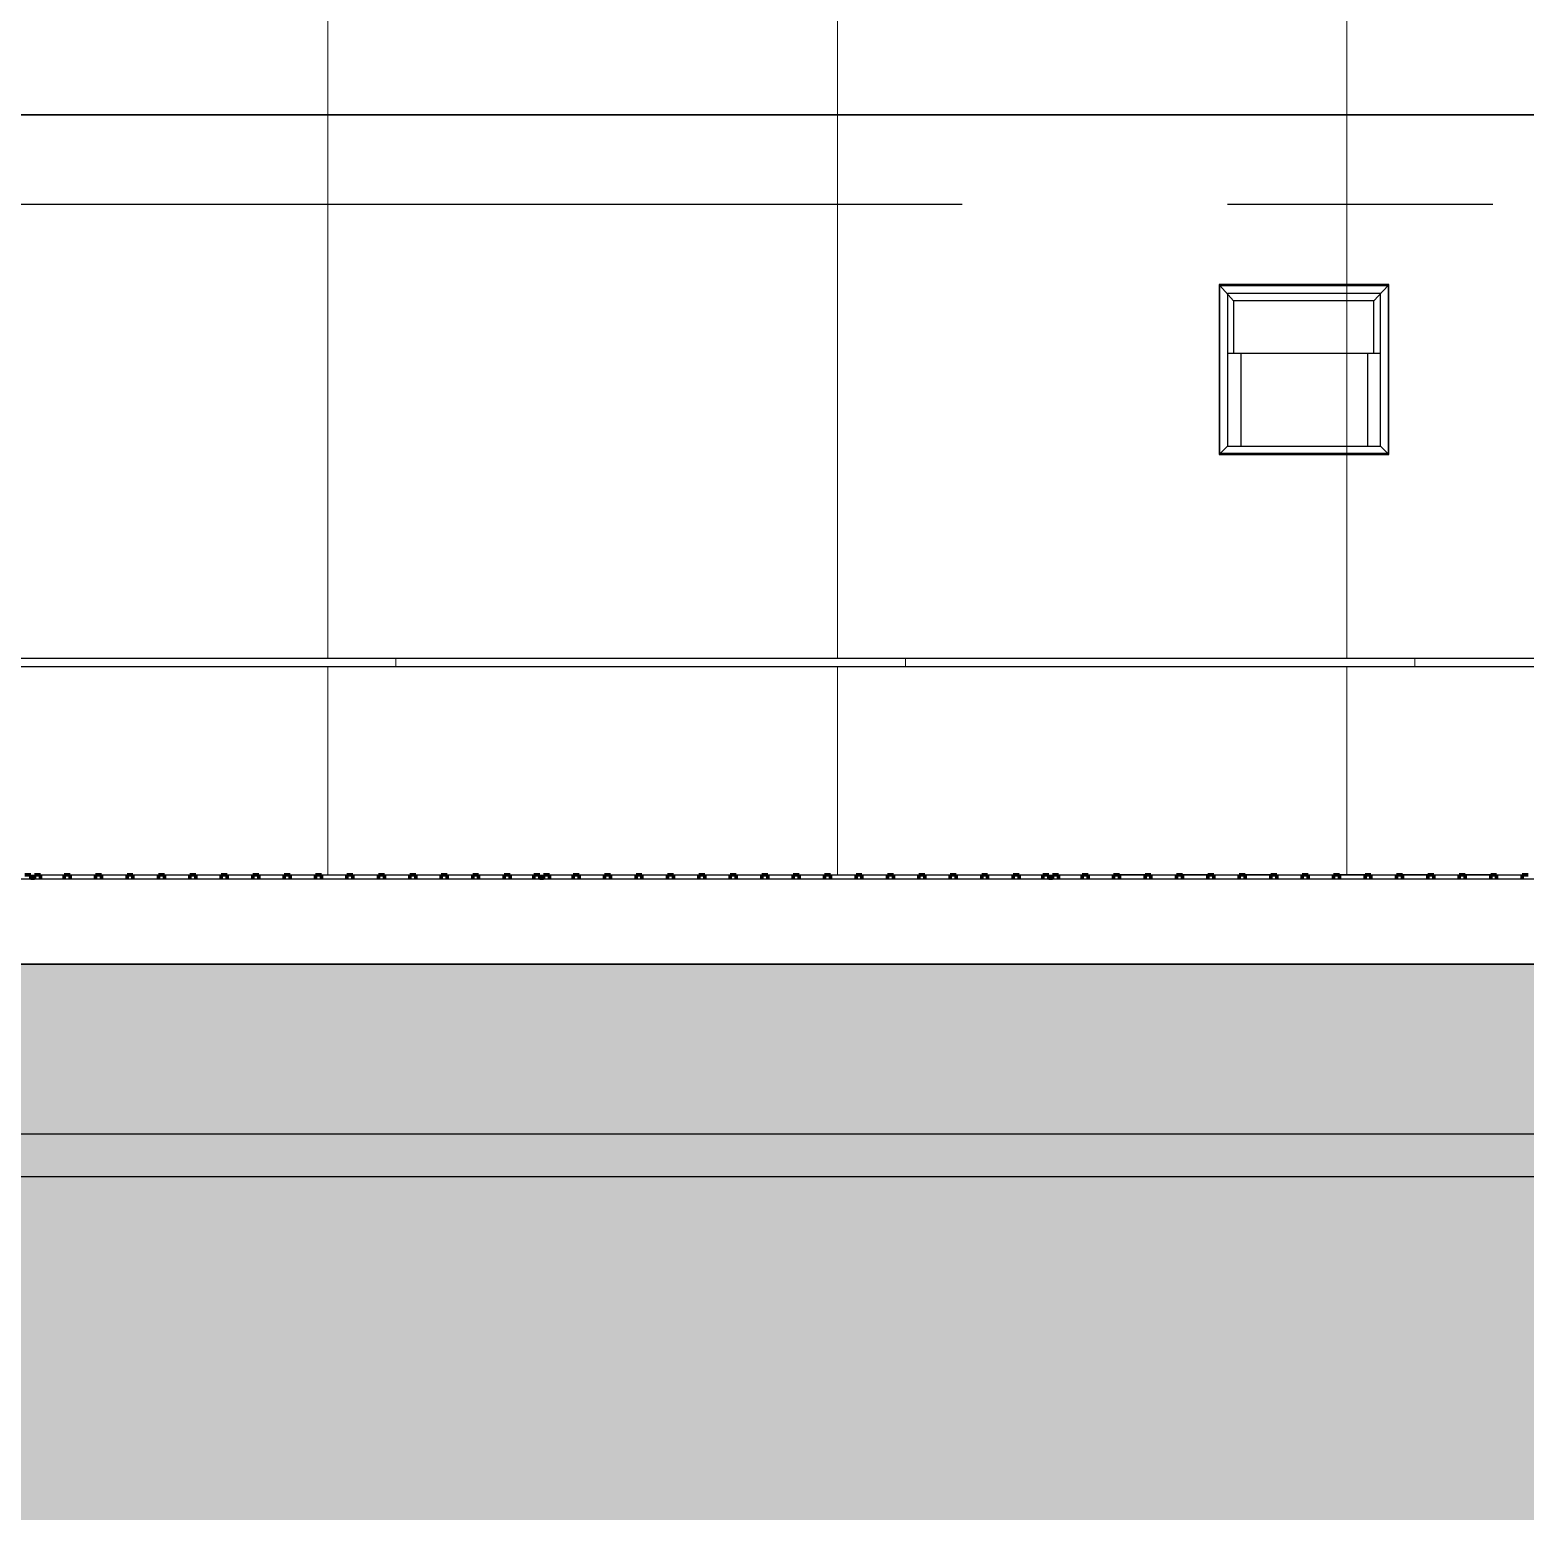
# Model space of a CAD drawing. Header units: millimetres. Extents: x -4391136 to -1798569, y -886572 to -291056.
# Drawn here: x -2249560 to -2247800, y -395495 to -393740 of the extents above; entities that cross this region are included whole.
import ezdxf

# ---------------------------------------------------------------- set-up
doc = ezdxf.new("R2010")
doc.units = ezdxf.units.MM
doc.set_wipeout_variables(frame=1)
doc.linetypes.add('TA_GL_005.00000', pattern=[13.75, 5, -1.25, 1.25, -1.25, 5])
for name, color, linetype in [('000 - 0_SYM_DWG_GRIDLINE_MAIN_COLOR_251', 7, 'Continuous'), ('000 - CONCRETE_COL_CUT_COLOR_1', 7, 'Continuous'), ('000 - CONCRETE_COL_CUT_COLOR_5', 7, 'Continuous'), ('000 - CONCRETE_COL_HATCH_', 7, 'Continuous'), ('000 - CONCRETE_COL_WIPEOUT_', 7, 'Continuous'), ('000 - CONCRETE_WALL_MAIN_COLOR_1', 7, 'Continuous'), ('_PP-Dim', 7, 'Continuous')]:
    doc.layers.add(name, color=color, linetype=linetype)
doc.styles.add('TA', font='', dxfattribs={"height": 4.5})
doc.styles.get('TA').set_extended_font_data('Cordia New')

# ---------------------------------------------------------------- blocks, each defined once
blk = doc.blocks.new('W-1-PP17-ENT2_REV00_20260527-020919_ELEVATION_2_ST')
at = {"color": 7}
blk.add_line((-23621.7, 100790), (2176.5, 100790), dxfattribs=at)
blk = doc.blocks.new('*U1514')
at = {"layer": '000 - 0_SYM_DWG_GRIDLINE_MAIN_COLOR_251', "color": 7, "linetype": 'ByBlock', "ltscale": 5}
blk.add_line((20, 0), (-622.815, 0), dxfattribs=at)
at = {"color": 7, "style": 'TA', "flags": 1}
blk.add_attdef('LOCATION', (6, -6), '', height=4.5, rotation=270, dxfattribs=at)
blk = doc.blocks.new('DPA_Drainage Gutter_Landscape PP17_REV B - DPA_Drainage Gutter_Landscape PP17_REV B-36085857-ENTRANCE 2 - ENLARGE ELEVATION 2')
at = {"layer": '000 - CONCRETE_WALL_MAIN_COLOR_1', "color": 7, "lineweight": 70}
for p, q in [((-513082.9, 101095), (-513089.9, 101095)), ((-513082.9, 101090), (-513082.9, 101095)), ((-513071.6, 101095), (-513078.6, 101095)), ((-513078.6, 101095), (-513078.6, 101090)), ((-513071.6, 101090), (-513071.6, 101095)), ((-513036.6, 101095), (-513043.6, 101095)), ((-513043.6, 101095), (-513043.6, 101090)), ((-513036.6, 101090), (-513036.6, 101095)), ((-512999.6, 101095), (-513006.6, 101095)), ((-513006.6, 101095), (-513006.6, 101090)), ((-512999.6, 101090), (-512999.6, 101095)), ((-512962.6, 101095), (-512969.6, 101095)), ((-512969.6, 101095), (-512969.6, 101090)), ((-512962.6, 101090), (-512962.6, 101095)), ((-512925.6, 101095), (-512932.6, 101095)), ((-512932.6, 101095), (-512932.6, 101090)), ((-512925.6, 101090), (-512925.6, 101095)), ((-512888.6, 101095), (-512895.6, 101095)), ((-512895.6, 101095), (-512895.6, 101090)), ((-512888.6, 101090), (-512888.6, 101095)), ((-512851.6, 101095), (-512858.6, 101095)), ((-512858.6, 101095), (-512858.6, 101090)), ((-512851.6, 101090), (-512851.6, 101095)), ((-512814.6, 101095), (-512821.6, 101095)), ((-512821.6, 101095), (-512821.6, 101090)), ((-512814.6, 101090), (-512814.6, 101095)), ((-512777.6, 101095), (-512784.6, 101095)), ((-512784.6, 101095), (-512784.6, 101090)), ((-512777.6, 101090), (-512777.6, 101095)), ((-512740.6, 101095), (-512747.6, 101095)), ((-512747.6, 101095), (-512747.6, 101090)), ((-512740.6, 101090), (-512740.6, 101095)), ((-512703.6, 101095), (-512710.6, 101095)), ((-512710.6, 101095), (-512710.6, 101090)), ((-512703.6, 101090), (-512703.6, 101095)), ((-512666.6, 101095), (-512673.6, 101095)), ((-512673.6, 101095), (-512673.6, 101090)), ((-512666.6, 101090), (-512666.6, 101095)), ((-512629.6, 101095), (-512636.6, 101095)), ((-512636.6, 101095), (-512636.6, 101090)), ((-512629.6, 101090), (-512629.6, 101095)), ((-512592.6, 101095), (-512599.6, 101095)), ((-512599.6, 101095), (-512599.6, 101090)), ((-512592.6, 101090), (-512592.6, 101095)), ((-512555.6, 101095), (-512562.6, 101095)), ((-512562.6, 101095), (-512562.6, 101090)), ((-512555.6, 101090), (-512555.6, 101095)), ((-512518.6, 101095), (-512525.6, 101095)), ((-512525.6, 101095), (-512525.6, 101090)), ((-512518.6, 101090), (-512518.6, 101095)), ((-512483.6, 101095), (-512490.6, 101095)), ((-512490.6, 101095), (-512490.6, 101090)), ((-512483.6, 101090), (-512483.6, 101095)), ((-512472.3, 101095), (-512479.3, 101095)), ((-512479.3, 101095), (-512479.3, 101090)), ((-512472.3, 101090), (-512472.3, 101095)), ((-512437.3, 101095), (-512444.3, 101095)), ((-512444.3, 101095), (-512444.3, 101090)), ((-512437.3, 101090), (-512437.3, 101095)), ((-512400.3, 101095), (-512407.3, 101095)), ((-512407.3, 101095), (-512407.3, 101090)), ((-512400.3, 101090), (-512400.3, 101095)), ((-512363.3, 101095), (-512370.3, 101095)), ((-512370.3, 101095), (-512370.3, 101090)), ((-512363.3, 101090), (-512363.3, 101095)), ((-512326.3, 101095), (-512333.3, 101095)), ((-512333.3, 101095), (-512333.3, 101090)), ((-512326.3, 101090), (-512326.3, 101095)), ((-512289.3, 101095), (-512296.3, 101095)), ((-512296.3, 101095), (-512296.3, 101090)), ((-512289.3, 101090), (-512289.3, 101095)), ((-512252.3, 101095), (-512259.3, 101095)), ((-512259.3, 101095), (-512259.3, 101090)), ((-512252.3, 101090), (-512252.3, 101095)), ((-512215.3, 101095), (-512222.3, 101095)), ((-512222.3, 101095), (-512222.3, 101090)), ((-512215.3, 101090), (-512215.3, 101095)), ((-512178.3, 101095), (-512185.3, 101095)), ((-512185.3, 101095), (-512185.3, 101090)), ((-512178.3, 101090), (-512178.3, 101095)), ((-512141.3, 101095), (-512148.3, 101095)), ((-512148.3, 101095), (-512148.3, 101090)), ((-512141.3, 101090), (-512141.3, 101095)), ((-512104.3, 101095), (-512111.3, 101095)), ((-512111.3, 101095), (-512111.3, 101090)), ((-512104.3, 101090), (-512104.3, 101095)), ((-512067.3, 101095), (-512074.3, 101095)), ((-512074.3, 101095), (-512074.3, 101090)), ((-512067.3, 101090), (-512067.3, 101095)), ((-512030.3, 101095), (-512037.3, 101095)), ((-512037.3, 101095), (-512037.3, 101090)), ((-512030.3, 101090), (-512030.3, 101095)), ((-511993.3, 101095), (-512000.3, 101095)), ((-512000.3, 101095), (-512000.3, 101090)), ((-511993.3, 101090), (-511993.3, 101095)), ((-511956.3, 101095), (-511963.3, 101095)), ((-511963.3, 101095), (-511963.3, 101090)), ((-511956.3, 101090), (-511956.3, 101095)), ((-511919.3, 101095), (-511926.3, 101095)), ((-511926.3, 101095), (-511926.3, 101090)), ((-511919.3, 101090), (-511919.3, 101095)), ((-511884.3, 101095), (-511891.3, 101095)), ((-511891.3, 101095), (-511891.3, 101090)), ((-511884.3, 101090), (-511884.3, 101095)), ((-511873, 101095), (-511880, 101095)), ((-511880, 101095), (-511880, 101090)), ((-511873, 101090), (-511873, 101095)), ((-511838, 101095), (-511845, 101095)), ((-511845, 101095), (-511845, 101090)), ((-511838, 101090), (-511838, 101095)), ((-511801, 101095), (-511808, 101095)), ((-511808, 101095), (-511808, 101090)), ((-511801, 101090), (-511801, 101095)), ((-511764, 101095), (-511771, 101095)), ((-511771, 101095), (-511771, 101090)), ((-511764, 101090), (-511764, 101095)), ((-511727, 101095), (-511734, 101095)), ((-511734, 101095), (-511734, 101090)), ((-511727, 101090), (-511727, 101095)), ((-511690, 101095), (-511697, 101095)), ((-511697, 101095), (-511697, 101090)), ((-511690, 101090), (-511690, 101095)), ((-511653, 101095), (-511660, 101095)), ((-511660, 101095), (-511660, 101090)), ((-511653, 101090), (-511653, 101095)), ((-511616, 101095), (-511623, 101095)), ((-511623, 101095), (-511623, 101090)), ((-511616, 101090), (-511616, 101095)), ((-511579, 101095), (-511586, 101095)), ((-511586, 101095), (-511586, 101090)), ((-511579, 101090), (-511579, 101095)), ((-511542, 101095), (-511549, 101095)), ((-511549, 101095), (-511549, 101090)), ((-511542, 101090), (-511542, 101095)), ((-511505, 101095), (-511512, 101095)), ((-511512, 101095), (-511512, 101090)), ((-511505, 101090), (-511505, 101095)), ((-511468, 101095), (-511475, 101095)), ((-511475, 101095), (-511475, 101090)), ((-511468, 101090), (-511468, 101095)), ((-511431, 101095), (-511438, 101095)), ((-511438, 101095), (-511438, 101090)), ((-511431, 101090), (-511431, 101095)), ((-511394, 101095), (-511401, 101095)), ((-511401, 101095), (-511401, 101090)), ((-511394, 101090), (-511394, 101095)), ((-511357, 101095), (-511364, 101095)), ((-511364, 101095), (-511364, 101090)), ((-511357, 101090), (-511357, 101095)), ((-511320, 101095), (-511327, 101095)), ((-511327, 101095), (-511327, 101090))]:
    blk.add_line(p, q, dxfattribs=at)
at = {"layer": '000 - CONCRETE_WALL_MAIN_COLOR_1', "color": 7}
for p, q in [((-513071.6, 101090), (-513071.6, 101095)), ((-513071.6, 101090), (-513071.6, 101095)), ((-513071.6, 101095), (-513043.6, 101095)), ((-513071.6, 101095), (-513043.6, 101095)), ((-513043.6, 101090), (-513071.6, 101090)), ((-513043.6, 101095), (-513043.6, 101090)), ((-513043.6, 101095), (-513043.6, 101090)), ((-513036.6, 101095), (-513036.6, 101090)), ((-513036.6, 101090), (-513036.6, 101095)), ((-513036.6, 101095), (-513006.6, 101095)), ((-513036.6, 101095), (-513006.6, 101095)), ((-513006.6, 101090), (-513036.6, 101090)), ((-513006.6, 101095), (-513006.6, 101090)), ((-513006.6, 101095), (-513006.6, 101090)), ((-512999.6, 101090), (-512999.6, 101095)), ((-512999.6, 101095), (-512999.6, 101090)), ((-512999.6, 101095), (-512969.6, 101095)), ((-512999.6, 101095), (-512969.6, 101095)), ((-512969.6, 101090), (-512999.6, 101090)), ((-512969.6, 101095), (-512969.6, 101090)), ((-512969.6, 101095), (-512969.6, 101090)), ((-512962.6, 101095), (-512962.6, 101090)), ((-512962.6, 101090), (-512962.6, 101095)), ((-512962.6, 101095), (-512932.6, 101095)), ((-512962.6, 101095), (-512932.6, 101095)), ((-512932.6, 101090), (-512962.6, 101090)), ((-512932.6, 101095), (-512932.6, 101090)), ((-512932.6, 101095), (-512932.6, 101090)), ((-512925.6, 101090), (-512925.6, 101095)), ((-512925.6, 101095), (-512925.6, 101090)), ((-512925.6, 101095), (-512895.6, 101095)), ((-512925.6, 101095), (-512895.6, 101095)), ((-512895.6, 101090), (-512925.6, 101090)), ((-512895.6, 101095), (-512895.6, 101090)), ((-512895.6, 101095), (-512895.6, 101090)), ((-512888.6, 101095), (-512888.6, 101090)), ((-512888.6, 101090), (-512888.6, 101095)), ((-512888.6, 101095), (-512858.6, 101095)), ((-512888.6, 101095), (-512858.6, 101095)), ((-512858.6, 101090), (-512888.6, 101090)), ((-512858.6, 101095), (-512858.6, 101090)), ((-512858.6, 101095), (-512858.6, 101090)), ((-512851.6, 101090), (-512851.6, 101095)), ((-512851.6, 101095), (-512851.6, 101090)), ((-512851.6, 101095), (-512821.6, 101095)), ((-512851.6, 101095), (-512821.6, 101095)), ((-512821.6, 101090), (-512851.6, 101090)), ((-512821.6, 101095), (-512821.6, 101090)), ((-512821.6, 101095), (-512821.6, 101090)), ((-512814.6, 101095), (-512814.6, 101090)), ((-512814.6, 101090), (-512814.6, 101095)), ((-512814.6, 101095), (-512784.6, 101095)), ((-512814.6, 101095), (-512784.6, 101095)), ((-512784.6, 101090), (-512814.6, 101090)), ((-512784.6, 101095), (-512784.6, 101090)), ((-512784.6, 101095), (-512784.6, 101090)), ((-512777.6, 101095), (-512777.6, 101090)), ((-512777.6, 101095), (-512777.6, 101090)), ((-512777.6, 101095), (-512747.6, 101095)), ((-512777.6, 101095), (-512747.6, 101095)), ((-512747.6, 101090), (-512777.6, 101090)), ((-512747.6, 101095), (-512747.6, 101090)), ((-512747.6, 101090), (-512747.6, 101095)), ((-512740.6, 101095), (-512740.6, 101090)), ((-512740.6, 101095), (-512740.6, 101090)), ((-512740.6, 101095), (-512710.6, 101095)), ((-512740.6, 101095), (-512710.6, 101095)), ((-512710.6, 101090), (-512740.6, 101090)), ((-512710.6, 101090), (-512710.6, 101095)), ((-512710.6, 101095), (-512710.6, 101090)), ((-512703.6, 101095), (-512703.6, 101090)), ((-512703.6, 101095), (-512703.6, 101090)), ((-512703.6, 101095), (-512673.6, 101095)), ((-512703.6, 101095), (-512673.6, 101095)), ((-512673.6, 101090), (-512703.6, 101090)), ((-512673.6, 101095), (-512673.6, 101090)), ((-512673.6, 101090), (-512673.6, 101095)), ((-512666.6, 101095), (-512666.6, 101090)), ((-512666.6, 101095), (-512666.6, 101090)), ((-512666.6, 101095), (-512636.6, 101095)), ((-512666.6, 101095), (-512636.6, 101095)), ((-512636.6, 101090), (-512666.6, 101090)), ((-512636.6, 101090), (-512636.6, 101095)), ((-512636.6, 101095), (-512636.6, 101090)), ((-512629.6, 101095), (-512629.6, 101090)), ((-512629.6, 101095), (-512629.6, 101090)), ((-512629.6, 101095), (-512599.6, 101095)), ((-512629.6, 101095), (-512599.6, 101095)), ((-512599.6, 101090), (-512629.6, 101090)), ((-512599.6, 101095), (-512599.6, 101090)), ((-512599.6, 101090), (-512599.6, 101095)), ((-512592.6, 101095), (-512592.6, 101090)), ((-512592.6, 101095), (-512592.6, 101090)), ((-512592.6, 101095), (-512562.6, 101095)), ((-512592.6, 101095), (-512562.6, 101095)), ((-512562.6, 101090), (-512592.6, 101090)), ((-512562.6, 101090), (-512562.6, 101095)), ((-512562.6, 101095), (-512562.6, 101090)), ((-512555.6, 101095), (-512555.6, 101090)), ((-512555.6, 101095), (-512555.6, 101090)), ((-512555.6, 101095), (-512525.6, 101095)), ((-512555.6, 101095), (-512525.6, 101095)), ((-512525.6, 101090), (-512555.6, 101090)), ((-512525.6, 101095), (-512525.6, 101090)), ((-512525.6, 101090), (-512525.6, 101095)), ((-512518.6, 101095), (-512518.6, 101090)), ((-512518.6, 101095), (-512518.6, 101090)), ((-512518.6, 101095), (-512490.6, 101095)), ((-512518.6, 101095), (-512490.6, 101095)), ((-512490.6, 101090), (-512518.6, 101090)), ((-512490.6, 101095), (-512490.6, 101090)), ((-512490.6, 101090), (-512490.6, 101095)), ((-512472.3, 101090), (-512472.3, 101095)), ((-512472.3, 101090), (-512472.3, 101095)), ((-512472.3, 101095), (-512444.3, 101095)), ((-512472.3, 101095), (-512444.3, 101095)), ((-512444.3, 101090), (-512472.3, 101090)), ((-512444.3, 101095), (-512444.3, 101090)), ((-512444.3, 101095), (-512444.3, 101090)), ((-512437.3, 101095), (-512437.3, 101090)), ((-512437.3, 101090), (-512437.3, 101095)), ((-512437.3, 101095), (-512407.3, 101095)), ((-512437.3, 101095), (-512407.3, 101095)), ((-512407.3, 101090), (-512437.3, 101090)), ((-512407.3, 101095), (-512407.3, 101090)), ((-512407.3, 101095), (-512407.3, 101090)), ((-512400.3, 101090), (-512400.3, 101095)), ((-512400.3, 101095), (-512400.3, 101090)), ((-512400.3, 101095), (-512370.3, 101095)), ((-512400.3, 101095), (-512370.3, 101095)), ((-512370.3, 101090), (-512400.3, 101090)), ((-512370.3, 101095), (-512370.3, 101090)), ((-512370.3, 101095), (-512370.3, 101090)), ((-512363.3, 101095), (-512363.3, 101090)), ((-512363.3, 101090), (-512363.3, 101095)), ((-512363.3, 101095), (-512333.3, 101095)), ((-512363.3, 101095), (-512333.3, 101095)), ((-512333.3, 101090), (-512363.3, 101090)), ((-512333.3, 101095), (-512333.3, 101090)), ((-512333.3, 101095), (-512333.3, 101090)), ((-512326.3, 101090), (-512326.3, 101095)), ((-512326.3, 101095), (-512326.3, 101090)), ((-512326.3, 101095), (-512296.3, 101095)), ((-512326.3, 101095), (-512296.3, 101095)), ((-512296.3, 101090), (-512326.3, 101090)), ((-512296.3, 101095), (-512296.3, 101090)), ((-512296.3, 101095), (-512296.3, 101090)), ((-512289.3, 101095), (-512289.3, 101090)), ((-512289.3, 101090), (-512289.3, 101095)), ((-512289.3, 101095), (-512259.3, 101095)), ((-512289.3, 101095), (-512259.3, 101095)), ((-512259.3, 101090), (-512289.3, 101090)), ((-512259.3, 101095), (-512259.3, 101090)), ((-512259.3, 101095), (-512259.3, 101090)), ((-512252.3, 101090), (-512252.3, 101095)), ((-512252.3, 101095), (-512252.3, 101090)), ((-512252.3, 101095), (-512222.3, 101095)), ((-512252.3, 101095), (-512222.3, 101095)), ((-512222.3, 101090), (-512252.3, 101090)), ((-512222.3, 101095), (-512222.3, 101090)), ((-512222.3, 101095), (-512222.3, 101090)), ((-512215.3, 101095), (-512215.3, 101090)), ((-512215.3, 101090), (-512215.3, 101095)), ((-512215.3, 101095), (-512185.3, 101095)), ((-512215.3, 101095), (-512185.3, 101095)), ((-512185.3, 101090), (-512215.3, 101090)), ((-512185.3, 101095), (-512185.3, 101090)), ((-512185.3, 101095), (-512185.3, 101090)), ((-512178.3, 101095), (-512178.3, 101090)), ((-512178.3, 101095), (-512178.3, 101090)), ((-512178.3, 101095), (-512148.3, 101095)), ((-512178.3, 101095), (-512148.3, 101095)), ((-512148.3, 101090), (-512178.3, 101090)), ((-512148.3, 101095), (-512148.3, 101090)), ((-512148.3, 101090), (-512148.3, 101095)), ((-512141.3, 101095), (-512141.3, 101090)), ((-512141.3, 101095), (-512141.3, 101090)), ((-512141.3, 101095), (-512111.3, 101095)), ((-512141.3, 101095), (-512111.3, 101095)), ((-512111.3, 101090), (-512141.3, 101090)), ((-512111.3, 101090), (-512111.3, 101095)), ((-512111.3, 101095), (-512111.3, 101090)), ((-512104.3, 101095), (-512104.3, 101090)), ((-512104.3, 101095), (-512104.3, 101090)), ((-512104.3, 101095), (-512074.3, 101095)), ((-512104.3, 101095), (-512074.3, 101095)), ((-512074.3, 101090), (-512104.3, 101090)), ((-512074.3, 101095), (-512074.3, 101090)), ((-512074.3, 101090), (-512074.3, 101095)), ((-512067.3, 101095), (-512067.3, 101090)), ((-512067.3, 101095), (-512067.3, 101090)), ((-512067.3, 101095), (-512037.3, 101095)), ((-512067.3, 101095), (-512037.3, 101095)), ((-512037.3, 101090), (-512067.3, 101090)), ((-512037.3, 101090), (-512037.3, 101095)), ((-512037.3, 101095), (-512037.3, 101090)), ((-512030.3, 101095), (-512030.3, 101090)), ((-512030.3, 101095), (-512030.3, 101090)), ((-512030.3, 101095), (-512000.3, 101095)), ((-512030.3, 101095), (-512000.3, 101095)), ((-512000.3, 101090), (-512030.3, 101090)), ((-512000.3, 101095), (-512000.3, 101090)), ((-512000.3, 101090), (-512000.3, 101095)), ((-511993.3, 101095), (-511993.3, 101090)), ((-511993.3, 101095), (-511993.3, 101090)), ((-511993.3, 101095), (-511963.3, 101095)), ((-511993.3, 101095), (-511963.3, 101095)), ((-511963.3, 101090), (-511993.3, 101090)), ((-511963.3, 101090), (-511963.3, 101095)), ((-511963.3, 101095), (-511963.3, 101090)), ((-511956.3, 101095), (-511956.3, 101090)), ((-511956.3, 101095), (-511956.3, 101090)), ((-511956.3, 101095), (-511926.3, 101095)), ((-511956.3, 101095), (-511926.3, 101095)), ((-511926.3, 101090), (-511956.3, 101090)), ((-511926.3, 101095), (-511926.3, 101090)), ((-511926.3, 101090), (-511926.3, 101095)), ((-511919.3, 101095), (-511919.3, 101090)), ((-511919.3, 101095), (-511919.3, 101090)), ((-511919.3, 101095), (-511891.3, 101095)), ((-511919.3, 101095), (-511891.3, 101095)), ((-511891.3, 101090), (-511919.3, 101090)), ((-511891.3, 101095), (-511891.3, 101090)), ((-511891.3, 101090), (-511891.3, 101095)), ((-511873, 101095), (-511845, 101095)), ((-511873, 101095), (-511845, 101095)), ((-511873, 101090), (-511873, 101095)), ((-511873, 101090), (-511873, 101095)), ((-511845, 101090), (-511873, 101090)), ((-511845, 101095), (-511845, 101090)), ((-511845, 101095), (-511845, 101090)), ((-511838, 101095), (-511808, 101095)), ((-511838, 101095), (-511808, 101095)), ((-511838, 101090), (-511838, 101095)), ((-511838, 101095), (-511838, 101090)), ((-511808, 101090), (-511838, 101090)), ((-511808, 101095), (-511808, 101090)), ((-511808, 101095), (-511808, 101090)), ((-511801, 101095), (-511771, 101095)), ((-511771, 101095), (-511801, 101095)), ((-511801, 101095), (-511801, 101090)), ((-511801, 101090), (-511801, 101095)), ((-511771, 101090), (-511801, 101090)), ((-511771, 101095), (-511771, 101090)), ((-511771, 101095), (-511771, 101090)), ((-511764, 101095), (-511734, 101095)), ((-511764, 101095), (-511734, 101095)), ((-511764, 101090), (-511764, 101095)), ((-511764, 101095), (-511764, 101090)), ((-511734, 101090), (-511764, 101090)), ((-511734, 101095), (-511734, 101090)), ((-511734, 101095), (-511734, 101090)), ((-511727, 101095), (-511697, 101095)), ((-511697, 101095), (-511727, 101095)), ((-511727, 101095), (-511727, 101090)), ((-511727, 101090), (-511727, 101095)), ((-511697, 101090), (-511727, 101090)), ((-511697, 101095), (-511697, 101090)), ((-511697, 101095), (-511697, 101090)), ((-511690, 101095), (-511660, 101095)), ((-511690, 101095), (-511660, 101095)), ((-511690, 101090), (-511690, 101095)), ((-511690, 101095), (-511690, 101090)), ((-511660, 101090), (-511690, 101090)), ((-511660, 101095), (-511660, 101090)), ((-511660, 101095), (-511660, 101090)), ((-511653, 101095), (-511623, 101095)), ((-511623, 101095), (-511653, 101095)), ((-511653, 101095), (-511653, 101090)), ((-511653, 101090), (-511653, 101095)), ((-511623, 101090), (-511653, 101090)), ((-511623, 101095), (-511623, 101090)), ((-511623, 101095), (-511623, 101090)), ((-511616, 101090), (-511616, 101095)), ((-511616, 101095), (-511586, 101095)), ((-511616, 101095), (-511586, 101095)), ((-511616, 101095), (-511616, 101090)), ((-511586, 101090), (-511616, 101090)), ((-511586, 101095), (-511586, 101090)), ((-511586, 101095), (-511586, 101090)), ((-511579, 101095), (-511549, 101095)), ((-511579, 101095), (-511549, 101095)), ((-511579, 101090), (-511579, 101095)), ((-511579, 101095), (-511579, 101090)), ((-511549, 101090), (-511579, 101090)), ((-511549, 101090), (-511549, 101095)), ((-511549, 101095), (-511549, 101090)), ((-511542, 101095), (-511512, 101095)), ((-511512, 101095), (-511542, 101095)), ((-511542, 101095), (-511542, 101090)), ((-511542, 101095), (-511542, 101090)), ((-511512, 101090), (-511542, 101090)), ((-511512, 101090), (-511512, 101095)), ((-511512, 101090), (-511512, 101095)), ((-511505, 101095), (-511475, 101095)), ((-511505, 101095), (-511475, 101095)), ((-511505, 101090), (-511505, 101095)), ((-511505, 101095), (-511505, 101090)), ((-511475, 101090), (-511505, 101090)), ((-511475, 101090), (-511475, 101095)), ((-511475, 101095), (-511475, 101090)), ((-511468, 101095), (-511438, 101095)), ((-511438, 101095), (-511468, 101095)), ((-511468, 101095), (-511468, 101090)), ((-511468, 101095), (-511468, 101090)), ((-511438, 101090), (-511468, 101090)), ((-511438, 101090), (-511438, 101095)), ((-511438, 101090), (-511438, 101095)), ((-511431, 101095), (-511401, 101095)), ((-511431, 101095), (-511401, 101095)), ((-511431, 101090), (-511431, 101095)), ((-511431, 101095), (-511431, 101090)), ((-511401, 101090), (-511431, 101090)), ((-511401, 101090), (-511401, 101095)), ((-511401, 101095), (-511401, 101090)), ((-511394, 101095), (-511364, 101095)), ((-511364, 101095), (-511394, 101095)), ((-511394, 101095), (-511394, 101090)), ((-511394, 101095), (-511394, 101090)), ((-511364, 101090), (-511394, 101090)), ((-511364, 101090), (-511364, 101095)), ((-511364, 101090), (-511364, 101095)), ((-511357, 101095), (-511327, 101095)), ((-511357, 101095), (-511327, 101095)), ((-511357, 101090), (-511357, 101095)), ((-511357, 101095), (-511357, 101090)), ((-511327, 101090), (-511357, 101090)), ((-511327, 101090), (-511327, 101095)), ((-511327, 101095), (-511327, 101090))]:
    blk.add_line(p, q, dxfattribs=at)
blk = doc.blocks.new('DPA_LIGHTING_WALL MOUNT_WLL711 1 - 10W LED_use_-V131-ENTRANCE 2 - ENLARGE ELEVATION 2')
at = {"layer": '000 - CONCRETE_WALL_MAIN_COLOR_1', "color": 7}
for p, q in [((-517483.9, 101790), (-517683.9, 101790)), ((-517683.9, 101790), (-517683.9, 101590)), ((-517682.9, 101789), (-517666.8, 101771)), ((-517682.9, 101789), (-517484.9, 101789)), ((-517682.9, 101591), (-517682.9, 101789)), ((-517501.8, 101771), (-517484.9, 101789)), ((-517484.9, 101789), (-517484.9, 101591)), ((-517483.9, 101590), (-517483.9, 101790)), ((-517673.9, 101780), (-517493.9, 101780)), ((-517673.9, 101780), (-517673.9, 101600)), ((-517501.8, 101771), (-517666.8, 101771)), ((-517666.8, 101771), (-517666.8, 101709.4)), ((-517501.8, 101709.4), (-517501.8, 101771)), ((-517493.9, 101600), (-517493.9, 101780)), ((-517673.9, 101709.4), (-517493.9, 101709.4)), ((-517658.2, 101709.4), (-517658.2, 101600)), ((-517508.5, 101600), (-517508.5, 101709.4)), ((-517683.9, 101590), (-517673.9, 101600)), ((-517673.9, 101600), (-517493.9, 101600)), ((-517483.9, 101590), (-517493.9, 101600)), ((-517683.9, 101590), (-517483.9, 101590)), ((-517484.9, 101591), (-517682.9, 101591))]:
    blk.add_line(p, q, dxfattribs=at)
blk = doc.blocks.new('*U1434')
at = {"layer": '000 - CONCRETE_COL_HATCH_'}
h = blk.add_hatch(dxfattribs=at)
h.set_pattern_fill('AR-CONC', scale=0.04)
h.set_pattern_definition([(50, (-342476.865, -850394.2085), (7.28738676, -0.63756342), [0.762, -8.382]), (355, (-342476.865, -850394.2085), (-1.40973686, 7.64227381), [0.6096, -6.705623367]), (100.4514447, (-342476.258, -850394.2616), (5.877649884, 7.004710076), [0.64760035, -7.123609784]), (46.1842, (-342476.865, -850392.1765), (10.84316164, -1.68169312), [1.143, -12.573]), (96.6355576, (-342475.962, -850392.317), (9.49616536, 9.89704498), [0.97140093, -10.68542433]), (351.1841512, (-342476.865, -850392.176), (9.49616536, 9.89704498), [0.91439868, -10.05838928]), (21, (-342475.849, -850392.6845), (6.06457565, -4.090607927), [0.762, -8.382]), (326, (-342475.849, -850392.6845), (2.472081134, 7.367518645), [0.6096, -6.7056]), (71.451445, (-342475.344, -850393.025), (8.53665677, 3.276910755), [0.64760035, -7.123597504]), (37.5, (-342476.8652, -850394.2085), (0.12354413, 3.382201555), [0, -6.62432, 0, -6.8072, 0, -6.731]), (7.5, (-342476.8652, -850394.2085), (2.6727865, 4.007222993), [0, -3.88112, 0, -6.47192, 0, -2.5654]), (327.5, (-342479.131, -850394.2085), (5.423623807, -0.22914976), [0, -2.54, 0, -7.9248, 0, -10.5156]), (317.5, (-342480.147, -850394.2085), (5.925167255, 1.017059641), [0, -3.302, 0, -5.26288, 0, -7.4676])])
h.paths.add_polyline_path([(0, 0), (0, 100), (-50, 100), (-50, 800), (-350, 800), (-350, 100), (-2946.4, 100), (-16181.8, -50), (-28357, -50), (-28357, 50), (-28357, -50), (-28357, 50), (-28504.4, 50), (-28532.4, 22), (-28543.7, -50), (-30682, -50), (-30682, 0), (-31116.3, 0), (-31116.3, -300), (-16180.4, -300), (-2945, -150), (-350, -150), (-350, -704.7), (-50, -704.7), (-50, -150), (868.8, -150), (868.8, 0)])
at = {"layer": '000 - CONCRETE_COL_CUT_COLOR_1', "color": 7, "lineweight": -2}
blk.add_lwpolyline([(-2946.4, 100), (-16181.8, -50), (-28357, -50), (-28357, 50), (-28357, -50), (-28357, 50), (-28504.4, 50), (-28532.4, 22), (-28543.7, -50), (-30682, -50), (-30682, 0), (-31116.3, 0), (-31116.3, -300), (-16180.4, -300), (-2945, -150)], dxfattribs=at)
blk = doc.blocks.new('*U1935')
at = {"layer": '000 - CONCRETE_COL_HATCH_'}
h = blk.add_hatch(dxfattribs=at)
h.set_pattern_fill('EARTH', scale=0.5, angle=45)
h.set_pattern_definition([(45, (-79957.9892, -874413.207), (0, 4.49012806), [3.175, -3.175]), (45, (-79958.831, -874412.365), (0, 4.49012806), [3.175, -3.175]), (45, (-79959.673, -874411.5232), (0, 4.49012806), [3.175, -3.175]), (135, (-79959.673, -874410.962), (-4.49012806, 0), [3.175, -3.175]), (135, (-79958.831, -874410.12), (-4.49012806, 0), [3.175, -3.175]), (135, (-79957.9892, -874409.278), (-4.49012806, 0), [3.175, -3.175])])
h.paths.add_polyline_path([(0, 0), (-2595, 0), (-15830.4, -150), (-30766.3, -150), (-30766.3, -554.7), (0, -554.7)])
blk = doc.blocks.new('A$C3de08056')
at = {"layer": '000 - CONCRETE_WALL_MAIN_COLOR_1', "lineweight": 9}
h = blk.add_hatch(dxfattribs=at)
h.set_pattern_fill('FP_5', style=0, pattern_type=2)
h.set_pattern_definition([(90, (-5209.9, -3900), (-600, 4e-14), [])])
h.paths.add_polyline_path([(-28499.9, -4200), (-5104.9, -4200), (-5104.9, -3900), (-28499.9, -3900), (-28499.9, -4130.1)])
h = blk.add_hatch(dxfattribs=at)
h.set_pattern_fill('FP_1', style=0, pattern_type=2)
h.set_pattern_definition([(90, (-5209.9, -4840), (-600, 4e-14), [])])
h.paths.add_polyline_path([(-28609.9, -5100), (-28597.4, -5100), (-28597.4, -5095), (-28002.4, -5095), (-28002.4, -5100), (-27998.1, -5100), (-27998.1, -5095), (-27403.1, -5095), (-27403.1, -5100), (-27398.8, -5100), (-27398.8, -5095), (-26803.8, -5095), (-26803.8, -5100), (-26799.6, -5100), (-26799.6, -5095), (-26204.6, -5095), (-26204.6, -5100), (-26200.3, -5100), (-26200.3, -5095), (-25605.3, -5095), (-25605.3, -5100), (-25601, -5100), (-25601, -5095), (-25006, -5095), (-25006, -5100), (-25001.7, -5100), (-25001.7, -5095), (-24406.7, -5095), (-24406.7, -5100), (-24402.4, -5100), (-24402.4, -5095), (-23807.4, -5095), (-23807.4, -5100), (-23803.1, -5100), (-23803.1, -5095), (-23208.1, -5095), (-23208.1, -5100), (-23203.8, -5100), (-23203.8, -5095), (-22608.8, -5095), (-22608.8, -5100), (-22604.6, -5100), (-22604.6, -5095), (-22009.6, -5095), (-22009.6, -5100), (-22005.3, -5100), (-22005.3, -5095), (-21410.3, -5095), (-21410.3, -5100), (-21406, -5100), (-21406, -5095), (-20811, -5095), (-20811, -5100), (-20806.7, -5100), (-20806.7, -5095), (-20211.7, -5095), (-20211.7, -5100), (-20207.4, -5100), (-20207.4, -5095), (-19612.4, -5095), (-19612.4, -5099.9), (-19607.4, -5099.9), (-19607.4, -5095), (-19128.4, -5094.5), (-6372.4, -4950), (-6372.4, -4945), (-5177.6, -4945), (-5177.6, -4950), (-5172.8, -4950), (-5172.8, -4945), (-5054.9, -4945), (-5054.9, -4850), (-28649.9, -4850), (-28649.9, -5100)])
h.paths.add_polyline_path([(-26298.1, -4840), (-5054.9, -4840), (-5054.9, -4200), (-5545.8, -4200), (-5545.8, -4510), (-5755.8, -4510), (-5755.8, -4200), (-26290.8, -4200), (-26290.8, -4510), (-26500.8, -4510), (-26500.8, -4200), (-28649.9, -4200), (-28649.9, -4840), (-26548, -4840)])
h.paths.add_polyline_path([(-28290.5, -4527.5), (-28306.9, -4521.9), (-28316.6, -4508.5), (-28316.3, -4491), (-28306.6, -4477.7), (-28290.5, -4472.5), (-28274.1, -4478.1), (-28264.3, -4492.3), (-28264.7, -4509), (-28274.4, -4522.3), (-28288.1, -4526.7)])
h.paths.add_polyline_path([(-28288.5, -4516.7), (-28278.1, -4512.4), (-28274.3, -4502), (-28279.7, -4502), (-28282.5, -4508.1), (-28288.5, -4510.7), (-28288.5, -4515.9)])
h.paths.add_polyline_path([(-28292.5, -4516.7), (-28292.5, -4510.7), (-28298.5, -4508.1), (-28302, -4502), (-28307.1, -4502.2), (-28302.3, -4512.6), (-28294.4, -4515.9)])
h.paths.add_polyline_path([(-28302, -4498), (-28301.2, -4498), (-28298.5, -4491.9), (-28292.5, -4489.3), (-28292.5, -4483.3), (-28302.8, -4487.6), (-28306.7, -4498), (-28305.4, -4498)])
h.paths.add_polyline_path([(-28273.8, -4498), (-28278.6, -4487.4), (-28288.5, -4483.3), (-28288.5, -4489.3), (-28282.2, -4492.3), (-28279, -4498), (-28274.3, -4498)])
h.paths.add_polyline_path([(-28290.5, -4343.9), (-28295.6, -4343.1), (-28296.1, -4338.3), (-28296.4, -4333.4), (-28296, -4326.9), (-28295.6, -4326.4), (-28301.1, -4325.8), (-28305.5, -4323), (-28305.5, -4314.2), (-28300.1, -4311.3), (-28297.3, -4310.8), (-28297.5, -4308.6), (-28301.5, -4306.4), (-28301.5, -4303.8), (-28303.9, -4303.8), (-28304.1, -4304.9), (-28307.8, -4315.2), (-28309.9, -4315.2), (-28310.2, -4303.8), (-28311.8, -4303.8), (-28310, -4299.5), (-28311.7, -4296.1), (-28309.9, -4296.1), (-28310, -4282), (-28311.2, -4279.8), (-28311.2, -4275.6), (-28309.9, -4273.3), (-28307.5, -4272.1), (-28302.8, -4271.9), (-28300, -4271.9), (-28295.6, -4265), (-28293.9, -4265), (-28293.9, -4263), (-28287, -4263), (-28287, -4265), (-28285.3, -4265), (-28281, -4271.9), (-28279.5, -4271.9), (-28279.9, -4283.5), (-28282.4, -4283.5), (-28282.1, -4292.2), (-28279.5, -4293.6), (-28279.5, -4306.4), (-28283.6, -4308.7), (-28283.4, -4311), (-28278.8, -4312.1), (-28275.5, -4314.2), (-28275.5, -4323), (-28279.9, -4325.8), (-28285.4, -4326.8), (-28284.5, -4327), (-28285.1, -4330.9), (-28285.3, -4331.7), (-28284.5, -4332.1), (-28285.1, -4335.7), (-28285.3, -4336.5), (-28284.5, -4336.9), (-28285, -4340), (-28285.4, -4343.1)])
h.paths.add_polyline_path([(-28314.8, -4300.8), (-28314.8, -4299.2), (-28313.9, -4300)])
h.paths.add_polyline_path([(-28311.9, -4298), (-28312.5, -4296.2), (-28311.7, -4296.1)])
h.paths.add_polyline_path([(-28302.5, -4296.1), (-28301.5, -4296.1), (-28301.5, -4293.6), (-28298.5, -4291.3), (-28298.9, -4283.5), (-28302.8, -4283.5), (-28302.8, -4296.1)])
h.paths.add_polyline_path([(-28306.4, -4279.2), (-28305.1, -4278.5), (-28305.1, -4277), (-28306.4, -4276.2), (-28307.7, -4277), (-28307.7, -4278.5), (-28306.8, -4279.2)])
h = blk.add_hatch(dxfattribs=at)
h.set_pattern_fill('FP_2', style=0, pattern_type=2)
h.set_pattern_definition([(90, (-5129.9, -5250), (-600, 4e-14), [])])
h.paths.add_polyline_path([(-5064.9, -4850), (-5064.9, -4840), (-28639.9, -4840), (-28639.9, -4850), (-5183, -4850)])
at = {"layer": '000 - CONCRETE_WALL_MAIN_COLOR_1', "color": 7}
for p, q in [((-5054.9, -4200), (-28649.9, -4200)), ((-28499.9, -4200), (-5204.9, -4200)), ((-28499.9, -4200), (-5104.9, -4200)), ((-28649.9, -4840), (-5054.9, -4840)), ((-28639.9, -4840), (-5064.9, -4840)), ((-5054.9, -4850), (-28649.9, -4850)), ((-5064.9, -4850), (-28639.9, -4850)), ((-19617.5, -5100), (-29884.9, -5100)), ((-19617.5, -5100), (-29670.6, -5100)), ((-22608.8, -5100), (-22604.6, -5100)), ((-22009.6, -5100), (-22005.3, -5100)), ((-21410.3, -5100), (-21406, -5100)), ((-31784.9, -5200), (-19617, -5200)), ((-19617, -5200), (-31784.9, -5200)), ((-19617, -5200), (-31784.9, -5200)), ((-19609.8, -5200), (-31784.9, -5200)), ((-29884.9, -5200), (-19617, -5200)), ((-34544.3, -5450), (-19608.4, -5450)), ((-34544.3, -5450), (-19608.4, -5450))]:
    blk.add_line(p, q, dxfattribs=at)
for name, p in [('DPA_LIGHTING_WALL MOUNT_WLL711 1 - 10W LED_use_-V131-ENTRANCE 2 - ENLARGE ELEVATION 2', (496474, -106190)), ('DPA_Drainage Gutter_Landscape PP17_REV B - DPA_Drainage Gutter_Landscape PP17_REV B-36085857-ENTRANCE 2 - ENLARGE ELEVATION 2', (490474, -106190))]:
    blk.add_blockref(name, p, dxfattribs=at)
at = {"layer": '000 - CONCRETE_COL_CUT_COLOR_5', "color": 7}
blk.add_blockref('*U1434', (-3428, -5150), dxfattribs=at)
at = {"color": 7}
blk.add_blockref('*U1935', (-3778, -5300), dxfattribs=at)
blk = doc.blocks.new('W-1-PP17-ENT2_REV00_20260527-020919_ELEVATION_2_EX')
at = {"color": 7}
blk.add_blockref('A$C3de08056', (6174.9, 106190), dxfattribs=at)

msp = doc.modelspace()

# ---------------------------------------------------------------- block references
at = {"layer": '000 - 0_SYM_DWG_GRIDLINE_MAIN_COLOR_251', "color": 7, "linetype": 'TA_GL_005.00000', "xscale": 50, "yscale": 50, "zscale": 50, "rotation": 180}
msp.add_blockref('*U1514', (-2259650.2, -393945.5), dxfattribs=at)
at = {"layer": '_PP-Dim', "color": 7}
msp.add_blockref('W-1-PP17-ENT2_REV00_20260527-020919_ELEVATION_2_ST', (-2233125.2, -495830.4), dxfattribs=at)

# ---------------------------------------------------------------- next in the draw order: block references
at = {"color": 7}
msp.add_blockref('W-1-PP17-ENT2_REV00_20260527-020919_ELEVATION_2_EX', (-2233125.2, -495830.4), dxfattribs=at)

doc.saveas('drawing.dxf')
